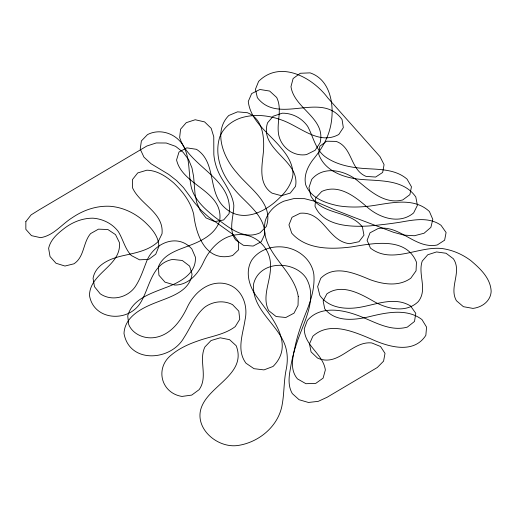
<?xml version="1.0" encoding="UTF-8"?>
<svg xmlns="http://www.w3.org/2000/svg" width="517" height="517" viewBox="0 0 517 517"><rect width="100%" height="100%" fill="white"/><g stroke="black" fill="none" stroke-linecap="round" stroke-linejoin="round"><path stroke-width="0.78" d="M25.85 221.606L25.85 229.335L31.459 235.642L40.546 237.671C53.613 235.642 61.717 224.191 72.438 217.573C83.547 209.992 96.841 205.501 110.373 206.302C123.977 207.459 136.617 213.902 146.298 223.409C152.689 229.658 158.842 237.148 158.848 246.551L155.759 254.183L148.793 259.327L139.577 259.831L131.286 255.501C124.933 248.716 123.104 239.474 118.393 231.687C112.37 223.59 102.967 218.937 92.989 218.18C82.907 218.116 73.298 221.787 65.226 227.7C58.13 233.122 50.64 239.164 48.624 248.328L50.02 256.522L55.991 263.25L64.961 266.035L73.957 263.806C84.562 256.846 82.856 242.622 90.585 233.6L98.469 229.154L107.879 229.522L115.53 234.634L119.401 242.544C121.715 265.925 89.803 272.802 89.48 295.42C93.655 321.109 129.302 322.905 141.083 301.786C149.917 286.644 151.895 263.528 172.484 259.418L182.301 260.49L189.623 266.1L192.059 274.249C189.616 291.614 170.203 296.855 156.276 302.432C142.298 307.854 124.862 316.314 123.996 333.42C129.379 363.981 170.849 361.17 183.968 337.679C190.644 327.474 194.98 315.532 204.454 307.415C212.571 301.346 223.428 299.944 232.547 304.629L238.809 311.156L239.746 319.299L235.241 326.615C224.275 334.893 210.186 336.367 197.591 341.046C188.188 344.283 179.056 348.523 171.379 354.94C154.738 367.994 160.981 393.12 181.965 396.429L191.729 395.091L199.135 389.65C208.357 376.777 198.341 360.608 204.887 346.972L211.059 340.529L220.242 337.795L229.593 339.682L236.185 345.724C246.68 372.641 212.403 384.344 202.645 404.514C191.697 426.318 216.28 448.498 237.73 445.512C258.927 442.449 278.54 426.221 282.192 404.559C284.24 393.334 283.807 381.83 285.966 370.618C287.782 362.339 287.917 353.673 285.177 345.576C277.513 323.577 251.378 309.321 253.614 283.93C259.237 260.6 293.572 259.87 305.986 277.836C316.934 296.189 306.277 317.425 299.55 335.294C295.42 346.022 292.215 357.111 290.438 368.479C288.822 376.867 287.807 385.882 292.312 393.592L299.097 399.731L308.449 402.465L318.259 401.347L327.132 397.25L377.307 367.503L383.582 361.137L385.01 353.376L380.531 346.5L371.755 342.939C351.276 340.819 338.7 367.548 317.503 358.042L311.072 351.909L309.483 343.876L312.875 336.224C329.348 321.16 353.105 331.41 370.708 338.809C387.627 346.616 413.497 354.714 425.846 335.326L426.57 327.112L421.962 319.571C407.545 308.584 388.144 312.171 371.813 316.074C356.31 319.939 335.979 323.047 324.734 308.804L323.138 300.946L326.918 293.843C341.595 283.497 359.522 293.242 373.028 300.972C386.412 308.798 405.696 313.69 418.188 301.695C428.024 289.63 417.581 274.378 422.24 261.085L427.772 254.758L436.51 251.947L446.048 253.252L453.364 258.752C462.314 271.877 448.659 287.316 456.427 300.739L463.387 306.684L472.945 308.397A22.483 18.528 6.5 0 0 491.15 291.149C490.471 278.056 480.17 268.582 470.832 260.62C462.385 254.28 452.549 250.002 442.074 248.541C418.318 245.892 391.905 264.626 370.456 248.121L367.102 240.302L370.043 232.805L378.198 228.508C400.171 224.779 415.157 249.368 437.195 245L444.626 240.179L446.093 232.508L441.02 225.289C429.188 216.81 414.123 219.744 400.824 222.097C390.322 223.783 379.749 225.005 369.157 225.955C350.461 227.079 323.603 226.278 315.002 206.205L315.758 197.895L321.742 191.464C338.661 183.709 355.024 196.486 367.206 207.143C379.562 218.051 399.673 224.727 413.639 212.907L417.406 205.314L415.81 196.983C403.098 178.578 378.47 181.331 358.914 179.186C342.849 177.409 324.586 170.675 318.692 154.169L319.829 146.201L326.621 141.219L336.166 141.4C352.768 147.274 350.035 169.854 366.075 176.394L375.626 177.047L382.664 172.452L384.079 164.645L379.969 156.612L327.836 97.959C312.675 77.479 280.272 59.617 258.616 81.389L255.417 89.318L257.35 97.642C278.611 125.67 321.509 90.365 342.06 119.556L343.333 127.634L338.79 134.491C318.601 145.555 299.989 126.368 281.72 120.034C268.478 115.233 253.757 113.637 240.205 118.154A38.982 32.125 6.5 0 0 219.835 136.785C214.038 154.667 221.27 174.119 233.173 187.807C244.354 202.354 264.361 213.851 264.885 233.994L261.266 241.736L253.149 246.06L243.371 245.291L235.578 239.862C228.062 229.374 233.807 216.778 233.826 205.178C232.534 195.924 227.616 187.897 222.775 180.097A74.868 61.704 6.5 0 1 213.838 154.486L213.767 136.772L211.195 128.326L204.603 121.909L195.213 119.744L186.262 122.665L180.562 129.198L179.651 137.528C188.944 167.127 233.774 178.384 229.076 213.676L223.622 219.964L214.742 221.599L206.057 217.928L200.26 210.69L196.738 202.483L195.032 193.894L193.604 176.536L191.981 167.935L188.64 159.675L183.108 152.269L175.599 146.35L166.254 143.015L156.257 142.95L146.893 146.007L39.214 209.818L31.123 214.872L25.85 221.606M238.634 241.872L238.608 249.795L232.624 255.527C206.063 262.849 196.059 235.325 193.72 214.432C190.799 202.063 182.837 191.704 173.835 183.037C166.177 176.413 157.349 170.481 146.88 170.19L137.735 172.924L132.449 179.567L132.572 187.917C140.146 204.622 164.128 212.765 162.015 233.787L158.234 241.542C148.256 251.159 134.071 253.065 121.152 256.128C109.313 258.978 95.471 264.898 93.06 278.275L94.469 286.696L100.182 293.766C111.368 301.501 127.014 297.87 134.911 287.174C140.068 279.716 142.821 271.05 146.124 262.688C152.509 244.03 176.84 232.114 191.839 248.955L195.374 257.085C196.596 274.417 178.397 283.006 164.632 288.008C150.382 293.604 132.184 299.343 127.725 315.906L128.681 324.424A22.237 18.321 6.5 0 0 152.883 337.756C169.524 336.231 180.252 321.878 186.96 307.932C193.487 293.469 207.588 280.641 224.494 283.503C241.349 286.631 248.548 304.487 245.039 319.939C242.9 334.105 236.327 350.416 246.002 363.218L254.015 368.686L263.987 369.894L273.028 366.469C296.868 342.681 268.51 314.097 254.739 293.798C248.431 283.736 245.297 270.456 251.992 259.773C260.09 248.47 275.083 244.722 288.195 247.908C300.939 250.997 311.945 261.072 313.845 274.378C314.911 286.483 311.589 298.38 307.253 309.554C302.691 320.818 298.367 332.218 295.614 344.083C293.262 355.502 289.048 368.867 297.443 378.877L305.922 383.704L315.764 383.375L323.106 378.134L325.355 369.959C323.073 353.835 304.248 345.66 304.287 328.773L307.331 320.488C319.338 306.264 340.354 309.134 356.006 314.788C372.576 320.372 389.152 332.173 407.331 327.112L414.518 321.445L415.765 313.321L410.543 305.954C394.167 296.028 375.342 304.998 358.203 307.57C344.535 309.618 328.256 307.673 319.842 295.394L317.651 286.599L320.727 278.333C334.467 264.232 354.811 273.325 370.036 279.645C383.071 284.44 398.814 286.877 410.815 278.198L416.049 270.837L416.463 262.164C405.916 236.288 372.673 243.494 351.075 246.977C330.893 249.452 306.284 249.737 291.73 233.173L288.951 224.901L292.034 217.276L300.215 213.243C323.707 211.13 327.881 241.368 349.615 243.694L358.979 241.717L363.968 235.177L362.404 227.008C349.511 210.025 322.02 215.473 310.917 196.143L308.953 187.613L311.712 179.418C323.429 165.24 344.865 170.287 357.441 180.62C370.153 191.07 384.881 204.667 402.756 199.937L409.891 194.65L411.454 186.773L407.047 179.128C396.106 169.602 380.977 169.479 367.27 168.697C353.214 167.876 338.738 165.647 326.725 157.808C315.493 150.718 313.554 137.121 307.641 126.303C301.812 118.057 292.37 113.061 282.237 113.191L273.202 116.222L267.548 122.826C258.901 150.201 300.513 159.953 295.524 186.359L290.289 193.074L281.39 195.717L272.032 193.151C258.041 183.942 262.054 165.951 263.405 151.927C264.504 137.522 262.991 118.82 247.436 112.732L237.549 111.834L228.785 115.498C212.771 131.725 223.602 157.944 236.631 172.51C248.903 188.091 274.559 203.524 266.242 226.595L260.025 232.812C243.19 240.592 227.887 226.595 215.104 217.314C205.385 209.327 194.967 200.525 191.464 187.93C187.968 173.447 190.747 157.375 182.372 144.275C174.869 133.173 159.624 128.281 147.487 134.614L141.387 140.934L140.21 149.109L143.946 157.123L151.061 163.753L168.652 174.365L176.581 180.569L183.451 187.587L194.806 202.987L201.126 210.283L208.487 216.894L233.141 234.569L238.634 241.872M298.257 296.532L298.038 305.392L294.005 313.166L285.817 317.496L276.104 316.527L268.717 310.672C261.473 296.506 270.837 281.306 270.494 266.539C271.335 249.756 257.498 234.653 240.573 234.569C223.363 234.317 210.16 247.617 203.42 262.339C198.082 273.913 188.472 285.184 174.668 285.048L164.981 282.133L158.906 275.218L158.409 266.682C163.773 253.673 178.488 249.924 190.385 245.181C202.347 240.592 215.266 233.917 219.647 220.972C224.178 190.857 182.52 185.946 176.568 159.966L178.985 152.056L186.831 147.849L196.486 149.329C216.92 162.248 207.239 191.956 224.527 207.504C241.859 223.68 265.286 212.222 279.445 197.959C286.276 191.561 291.969 183.58 292.997 174.042C292.829 164.328 287.82 155.766 281.616 148.605C269.771 133.664 250.687 121.825 248.263 101.481L251.643 93.59L259.915 89.486L269.648 91.057L276.692 97.48C282.327 108.932 276.795 121.469 278.456 133.509C280.337 146.776 293.133 156.922 306.549 154.577L315.131 150.298L320.068 142.821C326.253 118.167 294.147 108.699 290.974 86.617L293.126 78.513L300.299 73.272L310.077 72.865C331.914 80.122 335.029 108.893 330.098 128.19C327.132 140.139 320.514 150.589 312.753 159.992C307.486 167.133 303.576 175.832 305.715 184.847C310.782 198.037 325.264 203.019 337.956 205.727C348.503 207.479 359.231 207.343 369.823 206.057C389.385 203.524 413.148 196.363 429.42 211.518L432.8 219.382L430.881 227.377L424.069 233.238L414.388 235.746L403.887 235.093L393.631 232.34L353.964 217.34L334.221 209.598L314.782 201.275L304.519 198.664L293.927 198.567L283.956 201.152A38.788 31.964 6.5 0 0 265.189 221.147C259.062 251.656 293.818 268.594 298.257 296.532"/></g></svg>
